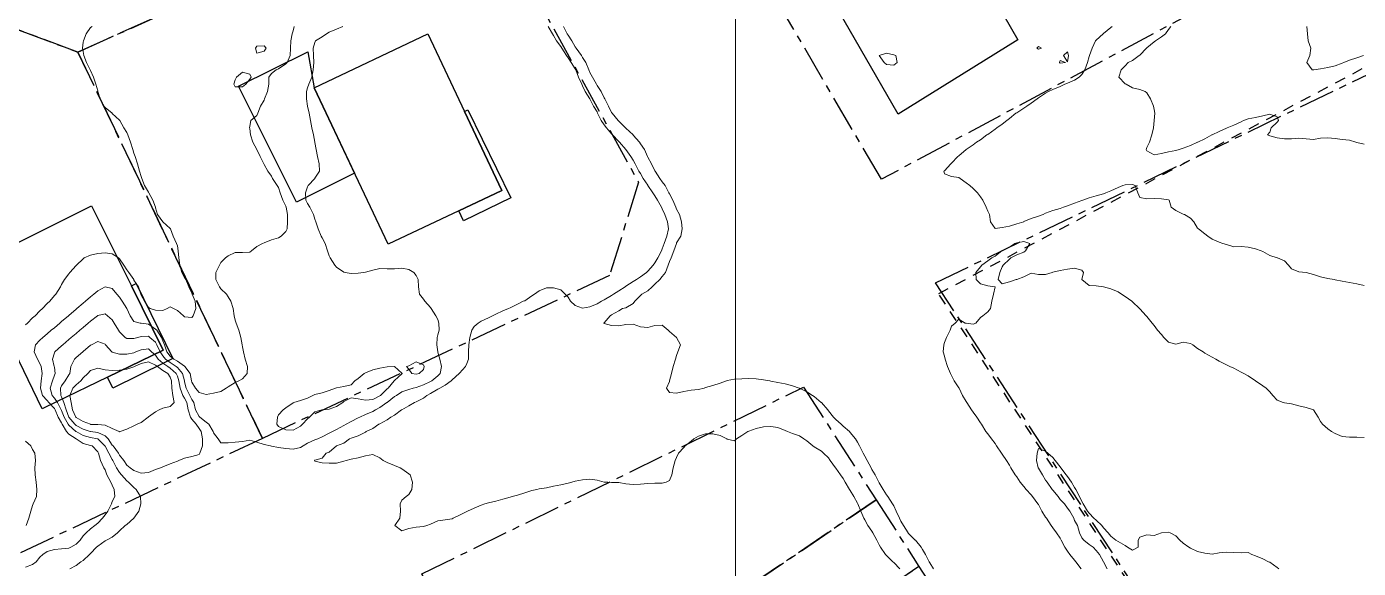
# Model space of a CAD drawing. Header units: centimetres. Extents: x 0 to 642158, y -847 to 649707.
# Drawn here: x 617417.8 to 617509.9, y 620945.3 to 620982.7 of the extents above; entities that cross this region are included whole.
import ezdxf

# ---------------------------------------------------------------- set-up
doc = ezdxf.new("R2010")
doc.units = ezdxf.units.CM
doc.header["$MEASUREMENT"] = 0
doc.linetypes.add('CENTERX2', pattern=[4, 2.5, -0.5, 0.5, -0.5])
doc.linetypes.add('JIS_02_0.7', pattern=[1.35, 0.75, -0.6])
for name, color, linetype, lineweight in [('MEV_grille', 254, 'Continuous', 9), ('WAL_parcellaire agricole', 7, 'JIS_02_0.7', 25), ('WAL_topographie 0.5', 253, 'Continuous', 20)]:
    doc.layers.add(name, color=color, linetype=linetype, lineweight=lineweight)
doc.layers.add('SPW_batiments', color=7, linetype='Continuous')
doc.layers.add('SPW_parcellaire cadastral', color=7, linetype='CENTERX2', lineweight=25, true_color=0xff0542)

# ---------------------------------------------------------------- blocks, each defined once
blk = doc.blocks.new('*U112')
at = {"layer": 'MEV_grille', "transparency": 33554687}
blk.add_lwpolyline([(0, 1825.476), (0, -1825.476)], dxfattribs=at)
blk = doc.blocks.new('*U113')
at = {"layer": 'MEV_grille', "color": 0, "linetype": 'ByBlock', "lineweight": -2, "transparency": 16777216}
blk.add_blockref('*U112', (2100, 0), dxfattribs=at)

msp = doc.modelspace()

# ---------------------------------------------------------------- linework, layer by layer
at = {"layer": 'SPW_batiments'}
for points in [[(617486.338, 620981.816), (617478.056, 620976.698), (617472.858, 620985.731), (617472.783, 620985.861), (617481.054, 620991.015), (617486.338, 620981.816)], [(617448.089, 620976.879), (617450.678, 620971.42), (617447.696, 620970.005), (617442.822, 620967.695), (617437.696, 620978.506), (617445.551, 620982.232), (617448.089, 620976.879)], [(617437.696, 620978.506), (617440.491, 620972.611), (617436.486, 620970.609), (617432.484, 620978.614), (617437.261, 620981.002), (617437.696, 620978.506)], [(617451.289, 620970.915), (617448.019, 620969.324), (617447.696, 620970.005), (617450.678, 620971.42), (617448.089, 620976.879), (617448.328, 620976.996), (617451.289, 620970.915)], [(617425.07, 620964.813), (617427.278, 620960.38), (617423.427, 620958.517), (617419.905, 620956.813), (617418.901, 620956.328), (617414.101, 620966.248), (617422.317, 620970.34), (617425.07, 620964.813)], [(617427.932, 620959.787), (617427.378, 620959.515), (617423.801, 620957.757), (617423.427, 620958.517), (617427.278, 620960.38), (617425.07, 620964.813), (617425.413, 620964.979), (617427.932, 620959.787)]]:
    msp.add_lwpolyline(points, dxfattribs=at)
at = {"layer": 'SPW_parcellaire cadastral'}
for points in [[(617779.335, 620865.112), (617770.644, 620841.831), (617609.563, 620765.114), (617530.476, 620889.801), (617510.399, 620919.604), (617480.638, 620965.028), (617603.182, 621024.128), (617779.335, 620865.112)], [(617421.377, 620980.981), (617394.651, 620990.937), (617439.666, 621011.076), (617448.468, 620993.104), (617421.377, 620980.981)], [(617509.795, 620989.801), (617476.902, 620972.183), (617469.915, 620984.131), (617472.838, 620985.916), (617481.554, 620991.18), (617485.154, 620993.398), (617502.091, 621004.016), (617509.795, 620989.801)], [(617421.377, 620980.981), (617448.468, 620993.104), (617460.117, 620971.983), (617458.113, 620965.535), (617434.122, 620954.279), (617421.377, 620980.981)], [(617421.377, 620980.981), (617434.122, 620954.279), (617416.046, 620945.72), (617394.651, 620990.937), (617421.377, 620980.981)], [(617476.538, 620950.025), (617468.06, 620944.263), (617450.229, 620932.944), (617445.143, 620944.903), (617471.522, 620957.824), (617476.538, 620950.025)], [(617479.493, 620945.43), (617460.44, 620932.438), (617453.012, 620927.377), (617450.229, 620932.944), (617468.06, 620944.263), (617476.538, 620950.025), (617479.493, 620945.43)], [(617445.143, 620944.903), (617450.229, 620932.944), (617453.012, 620927.377), (617460.44, 620932.438), (617479.493, 620945.43), (617546.487, 620840.855), (617454.845, 620780.014), (617404.956, 620754.186)]]:
    msp.add_lwpolyline(points, dxfattribs=at)
at = {"layer": 'WAL_parcellaire agricole'}
msp.add_lwpolyline([(617550.328, 620858.664), (617480.858, 620964.28), (617526.354, 620988.452), (617573.684, 621011.457), (617604.307, 621025.178), (617703.526, 620935.515), (617550.328, 620858.664)], dxfattribs=at)
at = {"layer": 'WAL_topographie 0.5'}
for points in [[(617436.327, 620982.75), (617436.25, 620982.437), (617436.182, 620982.25), (617436.081, 620981.75), (617436.075, 620981.25), (617436.051, 620980.75), (617435.827, 620980.25), (617435.75, 620980.173), (617435.25, 620979.818), (617435.083, 620979.75), (617434.75, 620979.508), (617434.576, 620979.25), (617434.567, 620978.75), (617434.468, 620978.25), (617434.28, 620977.75), (617434.25, 620977.658), (617433.992, 620977.25), (617433.82, 620976.75), (617433.75, 620976.592), (617433.317, 620976.25), (617433.25, 620975.85), (617433.231, 620975.75), (617433.25, 620975.688), (617433.309, 620975.25), (617433.476, 620974.75), (617433.75, 620974.25), (617433.75, 620974.25), (617433.962, 620973.75), (617434.224, 620973.25), (617434.25, 620973.212), (617434.495, 620972.75), (617434.75, 620972.393), (617434.819, 620972.25), (617435.152, 620971.75), (617435.25, 620971.625), (617435.364, 620971.25), (617435.533, 620970.75), (617435.75, 620970.333), (617435.776, 620970.25), (617435.85, 620969.75), (617435.87, 620969.25), (617435.836, 620968.75), (617435.75, 620968.583), (617435.417, 620968.25), (617435.25, 620968.15), (617434.75, 620967.989), (617434.25, 620967.792), (617434.139, 620967.75), (617433.75, 620967.531), (617433.375, 620967.25), (617433.25, 620967.143), (617432.75, 620967.118), (617432.25, 620967.119), (617431.75, 620966.89), (617431.575, 620966.75), (617431.25, 620966.425), (617431.155, 620966.25), (617430.902, 620965.75), (617430.908, 620965.25), (617431.153, 620964.75), (617431.25, 620964.619), (617431.637, 620964.25), (617431.75, 620964.067), (617431.944, 620963.75), (617432.097, 620963.25), (617432.183, 620962.75), (617432.25, 620962.448), (617432.309, 620962.25), (617432.494, 620961.75), (617432.637, 620961.25), (617432.733, 620960.75), (617432.75, 620960.602), (617432.829, 620960.25), (617432.934, 620959.75), (617433.089, 620959.25), (617433.083, 620958.75), (617432.75, 620958.396), (617432.5, 620958.25), (617432.25, 620958.147), (617431.75, 620957.831), (617431.627, 620957.75), (617431.25, 620957.51), (617430.75, 620957.392), (617430.25, 620957.308), (617429.75, 620957.451), (617429.503, 620957.75), (617429.25, 620958.153), (617429.231, 620958.25), (617429.14, 620958.75), (617428.775, 620959.25), (617428.75, 620959.27), (617428.25, 620959.619), (617428.015, 620959.75), (617427.75, 620959.964), (617427.531, 620960.25), (617427.359, 620960.75), (617427.25, 620961.02), (617427.153, 620961.25), (617426.823, 620961.75), (617426.75, 620961.827), (617426.25, 620962.167), (617425.75, 620962.239), (617425.675, 620962.25), (617425.25, 620962.366), (617424.979, 620962.75), (617424.75, 620963.25), (617424.75, 620963.25), (617424.445, 620963.75), (617424.25, 620964.034), (617424.077, 620964.25), (617423.75, 620964.625), (617423.25, 620964.75), (617422.75, 620964.475), (617422.485, 620964.25), (617422.25, 620964.05), (617421.897, 620963.75), (617421.75, 620963.624), (617421.305, 620963.25), (617421.25, 620963.203), (617420.75, 620962.777), (617420.718, 620962.75), (617420.25, 620962.35), (617420.132, 620962.25), (617419.75, 620961.925), (617419.54, 620961.75), (617419.25, 620961.506), (617418.95, 620961.25), (617418.75, 620961.073), (617418.44, 620960.75), (617418.36, 620960.25), (617418.59, 620959.75), (617418.75, 620959.45), (617418.844, 620959.25), (617418.915, 620958.75), (617418.834, 620958.25), (617418.783, 620957.75), (617418.942, 620957.25), (617419.25, 620956.893), (617419.37, 620956.75), (617419.75, 620956.35), (617419.808, 620956.25), (617420.021, 620955.75), (617420.25, 620955.346), (617420.296, 620955.25), (617420.579, 620954.75), (617420.75, 620954.558), (617421.25, 620954.251), (617421.251, 620954.25), (617421.75, 620953.918), (617422.25, 620953.794), (617422.37, 620953.75), (617422.75, 620953.34), (617422.792, 620953.25), (617422.948, 620952.75), (617423.178, 620952.25), (617423.25, 620952.11), (617423.38, 620951.75), (617423.658, 620951.25), (617423.75, 620951.053), (617423.888, 620950.75), (617423.924, 620950.25), (617423.75, 620949.908), (617423.7, 620949.75), (617423.434, 620949.25), (617423.25, 620948.981), (617423.079, 620948.75), (617422.75, 620948.424), (617422.546, 620948.25), (617422.25, 620948.027), (617421.949, 620947.75), (617421.75, 620947.531), (617421.522, 620947.25), (617421.25, 620946.957), (617420.892, 620946.75), (617420.75, 620946.696), (617420.25, 620946.643), (617419.75, 620946.587), (617419.25, 620946.467), (617418.952, 620946.25), (617418.75, 620946.066), (617418.49, 620945.75), (617418.25, 620945.556), (617417.75, 620945.37)], [(617422.363, 620982.75), (617422.25, 620982.677), (617421.939, 620982.25), (617421.76, 620981.75), (617421.75, 620981.659), (617421.7, 620981.25), (617421.75, 620981.013), (617421.787, 620980.75), (617421.961, 620980.25), (617422.225, 620979.75), (617422.25, 620979.706), (617422.462, 620979.25), (617422.612, 620978.75), (617422.75, 620978.306), (617422.765, 620978.25), (617422.926, 620977.75), (617423.175, 620977.25), (617423.25, 620977.156), (617423.737, 620976.75), (617423.75, 620976.739), (617424.25, 620976.274), (617424.268, 620976.25), (617424.56, 620975.75), (617424.75, 620975.429), (617424.832, 620975.25), (617425.004, 620974.75), (617425.163, 620974.25), (617425.25, 620973.991), (617425.339, 620973.75), (617425.488, 620973.25), (617425.623, 620972.75), (617425.75, 620972.389), (617425.789, 620972.25), (617425.989, 620971.75), (617426.25, 620971.29), (617426.273, 620971.25), (617426.546, 620970.75), (617426.743, 620970.25), (617426.75, 620970.222), (617426.883, 620969.75), (617427.25, 620969.25), (617427.25, 620969.25), (617427.75, 620968.795), (617427.775, 620968.75), (617427.969, 620968.25), (617428.19, 620967.75), (617428.25, 620967.583), (617428.306, 620967.25), (617428.359, 620966.75), (617428.409, 620966.25), (617428.552, 620965.75), (617428.75, 620965.393), (617428.829, 620965.25), (617429.043, 620964.75), (617429.25, 620964.325), (617429.283, 620964.25), (617429.482, 620963.75), (617429.526, 620963.25), (617429.331, 620962.75), (617429.25, 620962.625), (617428.75, 620962.689), (617428.672, 620962.75), (617428.25, 620963.125), (617427.985, 620963.25), (617427.75, 620963.358), (617427.54, 620963.25), (617427.25, 620963.109), (617426.75, 620963.131), (617426.366, 620963.25), (617426.25, 620963.318), (617425.981, 620963.75), (617425.75, 620964.186), (617425.732, 620964.25), (617425.564, 620964.75), (617425.25, 620965.217), (617425.231, 620965.25), (617424.894, 620965.75), (617424.75, 620965.932), (617424.56, 620966.25), (617424.25, 620966.69), (617424.177, 620966.75), (617423.75, 620967.026), (617423.25, 620967.1), (617422.75, 620967.065), (617422.25, 620966.935), (617421.803, 620966.75), (617421.75, 620966.697), (617421.278, 620966.25), (617421.25, 620966.217), (617420.813, 620965.75), (617420.75, 620965.659), (617420.45, 620965.25), (617420.25, 620964.917), (617420.167, 620964.75), (617419.856, 620964.25), (617419.75, 620964.144), (617419.43, 620963.75), (617419.25, 620963.595), (617418.935, 620963.25), (617418.75, 620963.092), (617418.425, 620962.75), (617418.25, 620962.6), (617417.89, 620962.25), (617417.75, 620962.134)], [(617439.69, 620982.75), (617439.25, 620982.566), (617438.75, 620982.353), (617438.551, 620982.25), (617438.25, 620982.039), (617437.803, 620981.75), (617437.75, 620981.651), (617437.638, 620981.25), (617437.658, 620980.75), (617437.677, 620980.25), (617437.644, 620979.75), (617437.535, 620979.25), (617437.331, 620978.75), (617437.25, 620978.5), (617437.173, 620978.25), (617437.168, 620977.75), (617437.25, 620977.25), (617437.25, 620977.25), (617437.356, 620976.75), (617437.454, 620976.25), (617437.546, 620975.75), (617437.646, 620975.25), (617437.745, 620974.75), (617437.75, 620974.722), (617437.841, 620974.25), (617437.937, 620973.75), (617438.052, 620973.25), (617438.069, 620972.75), (617437.75, 620972.257), (617437.746, 620972.25), (617437.297, 620971.75), (617437.25, 620971.67), (617437.098, 620971.25), (617437.137, 620970.75), (617437.25, 620970.518), (617437.396, 620970.25), (617437.647, 620969.75), (617437.75, 620969.43), (617437.82, 620969.25), (617437.982, 620968.75), (617438.196, 620968.25), (617438.25, 620968.137), (617438.459, 620967.75), (617438.622, 620967.25), (617438.75, 620966.891), (617438.815, 620966.75), (617439.12, 620966.25), (617439.25, 620966.102), (617439.75, 620965.77), (617439.846, 620965.75), (617440.25, 620965.679), (617440.75, 620965.706), (617441.105, 620965.75), (617441.25, 620965.774), (617441.75, 620965.914), (617442.25, 620966.012), (617442.75, 620966.004), (617443.25, 620966.005), (617443.75, 620966.039), (617444.25, 620965.94), (617444.589, 620965.75), (617444.75, 620965.543), (617444.888, 620965.25), (617444.915, 620964.75), (617444.991, 620964.25), (617445.25, 620963.893), (617445.341, 620963.75), (617445.75, 620963.328), (617445.798, 620963.25), (617446.107, 620962.75), (617446.25, 620962.488), (617446.322, 620962.25), (617446.334, 620961.75), (617446.25, 620961.423), (617446.203, 620961.25), (617446.174, 620960.75), (617446.248, 620960.25), (617446.25, 620960.244), (617446.38, 620959.75), (617446.51, 620959.25), (617446.402, 620958.75), (617446.25, 620958.609), (617445.83, 620958.25), (617445.75, 620958.202), (617445.25, 620957.97), (617444.75, 620957.796), (617444.553, 620957.75), (617444.25, 620957.66), (617443.75, 620957.491), (617443.385, 620957.25), (617443.25, 620957.163), (617442.75, 620956.767), (617442.729, 620956.75), (617442.25, 620956.413), (617441.936, 620956.25), (617441.75, 620956.143), (617441.25, 620955.933), (617440.862, 620955.75), (617440.75, 620955.694), (617440.25, 620955.454), (617439.912, 620955.25), (617439.75, 620955.164), (617439.25, 620954.897), (617438.974, 620954.75), (617438.75, 620954.639), (617438.25, 620954.384), (617437.956, 620954.25), (617437.75, 620954.171), (617437.25, 620953.938), (617436.948, 620953.75), (617436.75, 620953.641), (617436.25, 620953.537), (617435.75, 620953.584), (617435.25, 620953.65), (617434.75, 620953.734), (617434.686, 620953.75), (617434.25, 620953.851), (617433.75, 620954.022), (617433.25, 620954.152), (617432.75, 620954.051), (617432.25, 620954.01), (617431.75, 620953.962), (617431.25, 620953.966), (617431.07, 620954.25), (617430.75, 620954.66), (617430.719, 620954.75), (617430.431, 620955.25), (617430.25, 620955.392), (617429.803, 620955.75), (617429.75, 620955.796), (617429.506, 620956.25), (617429.38, 620956.75), (617429.25, 620956.963), (617429.107, 620957.25), (617428.851, 620957.75), (617428.75, 620958.188), (617428.739, 620958.25), (617428.604, 620958.75), (617428.25, 620959.166), (617428.156, 620959.25), (617427.75, 620959.512), (617427.424, 620959.75), (617427.25, 620959.977), (617427.06, 620960.25), (617426.842, 620960.75), (617426.75, 620960.921), (617426.356, 620961.25), (617426.25, 620961.331), (617425.75, 620961.312), (617425.511, 620961.25), (617425.25, 620961.175), (617424.75, 620961.189), (617424.634, 620961.25), (617424.25, 620961.63), (617424.175, 620961.75), (617423.887, 620962.25), (617423.75, 620962.464), (617423.429, 620962.75), (617423.25, 620962.891), (617422.75, 620962.768), (617422.728, 620962.75), (617422.25, 620962.383), (617422.096, 620962.25), (617421.75, 620961.95), (617421.515, 620961.75), (617421.25, 620961.525), (617420.92, 620961.25), (617420.75, 620961.108), (617420.328, 620960.75), (617420.25, 620960.683), (617419.777, 620960.25), (617419.75, 620960.188), (617419.63, 620959.75), (617419.745, 620959.25), (617419.75, 620959.2), (617419.795, 620958.75), (617419.75, 620958.637), (617419.622, 620958.25), (617419.462, 620957.75), (617419.593, 620957.25), (617419.75, 620957.065), (617419.956, 620956.75), (617420.223, 620956.25), (617420.25, 620956.194), (617420.421, 620955.75), (617420.699, 620955.25), (617420.75, 620955.179), (617421.238, 620954.75), (617421.25, 620954.741), (617421.75, 620954.477), (617422.25, 620954.347), (617422.726, 620954.25), (617422.75, 620954.242), (617423.248, 620953.75), (617423.25, 620953.747), (617423.515, 620953.25), (617423.75, 620952.808), (617423.784, 620952.75), (617424.034, 620952.25), (617424.25, 620951.915), (617424.382, 620951.75), (617424.75, 620951.353), (617424.876, 620951.25), (617425.25, 620950.879), (617425.403, 620950.75), (617425.706, 620950.25), (617425.73, 620949.75), (617425.576, 620949.25), (617425.25, 620948.759), (617425.24, 620948.75), (617424.75, 620948.326), (617424.654, 620948.25), (617424.25, 620947.884), (617424.11, 620947.75), (617423.75, 620947.442), (617423.364, 620947.25), (617423.25, 620947.186), (617422.75, 620946.823), (617422.671, 620946.75), (617422.25, 620946.315), (617422.186, 620946.25), (617421.75, 620945.845), (617421.574, 620945.75), (617421.25, 620945.484), (617420.821, 620945.25)], [(617453.881, 620982.75), (617454.168, 620982.25), (617454.25, 620982.12), (617454.457, 620981.75), (617454.75, 620981.354), (617454.819, 620981.25), (617455.146, 620980.75), (617455.25, 620980.591), (617455.458, 620980.25), (617455.75, 620979.82), (617455.786, 620979.75), (617455.979, 620979.25), (617456.194, 620978.75), (617456.25, 620978.647), (617456.441, 620978.25), (617456.75, 620977.757), (617456.754, 620977.75), (617457.017, 620977.25), (617457.25, 620976.837), (617457.288, 620976.75), (617457.53, 620976.25), (617457.75, 620975.955), (617457.899, 620975.75), (617458.25, 620975.321), (617458.312, 620975.25), (617458.75, 620974.809), (617458.812, 620974.75), (617459.239, 620974.25), (617459.25, 620974.236), (617459.587, 620973.75), (617459.75, 620973.509), (617459.88, 620973.25), (617460.145, 620972.75), (617460.25, 620972.593), (617460.439, 620972.25), (617460.75, 620971.779), (617460.768, 620971.75), (617461.102, 620971.25), (617461.25, 620971.037), (617461.423, 620970.75), (617461.695, 620970.25), (617461.75, 620970.14), (617461.924, 620969.75), (617462.114, 620969.25), (617462.188, 620968.75), (617462.072, 620968.25), (617461.888, 620967.75), (617461.75, 620967.367), (617461.702, 620967.25), (617461.46, 620966.75), (617461.25, 620966.411), (617461.123, 620966.25), (617460.75, 620965.832), (617460.657, 620965.75), (617460.25, 620965.432), (617459.969, 620965.25), (617459.75, 620965.109), (617459.25, 620964.791), (617459.188, 620964.75), (617458.75, 620964.479), (617458.398, 620964.25), (617458.25, 620964.159), (617457.75, 620963.848), (617457.562, 620963.75), (617457.25, 620963.579), (617456.75, 620963.377), (617456.25, 620963.283), (617455.75, 620963.464), (617455.425, 620963.75), (617455.25, 620964.029), (617455.037, 620964.25), (617454.75, 620964.533), (617454.25, 620964.693), (617453.75, 620964.679), (617453.25, 620964.481), (617452.921, 620964.25), (617452.75, 620964.124), (617452.25, 620963.792), (617452.156, 620963.75), (617451.75, 620963.555), (617451.25, 620963.301), (617451.138, 620963.25), (617450.75, 620963.083), (617450.25, 620962.862), (617450.037, 620962.75), (617449.75, 620962.612), (617449.25, 620962.387), (617449.03, 620962.25), (617448.75, 620962.016), (617448.593, 620961.75), (617448.47, 620961.25), (617448.392, 620960.75), (617448.369, 620960.25), (617448.368, 620959.75), (617448.25, 620959.445), (617448.172, 620959.25), (617447.75, 620958.791), (617447.725, 620958.75), (617447.25, 620958.32), (617447.175, 620958.25), (617446.75, 620957.945), (617446.376, 620957.75), (617446.25, 620957.67), (617445.75, 620957.382), (617445.487, 620957.25), (617445.25, 620957.065), (617444.75, 620956.8), (617444.629, 620956.75), (617444.25, 620956.529), (617443.75, 620956.252), (617443.747, 620956.25), (617443.25, 620955.885), (617443.004, 620955.75), (617442.75, 620955.564), (617442.25, 620955.284), (617442.18, 620955.25), (617441.75, 620954.951), (617441.299, 620954.75), (617441.25, 620954.709), (617440.75, 620954.455), (617440.25, 620954.292), (617440.151, 620954.25), (617439.75, 620953.951), (617439.25, 620953.758), (617439.235, 620953.75), (617438.75, 620953.327), (617438.543, 620953.25), (617438.25, 620952.917), (617437.75, 620952.763), (617437.724, 620952.75), (617437.75, 620952.702), (617438.25, 620952.59), (617438.75, 620952.561), (617439.25, 620952.566), (617439.75, 620952.706), (617439.904, 620952.75), (617440.25, 620952.842), (617440.75, 620952.924), (617441.25, 620953.059), (617441.75, 620953.173), (617442.25, 620952.923), (617442.475, 620952.75), (617442.75, 620952.605), (617443.25, 620952.401), (617443.635, 620952.25), (617443.75, 620952.175), (617444.25, 620951.829), (617444.338, 620951.75), (617444.5, 620951.25), (617444.456, 620950.75), (617444.25, 620950.4), (617444.062, 620950.25), (617443.75, 620950), (617443.636, 620949.75), (617443.669, 620949.25), (617443.617, 620948.75), (617443.279, 620948.25), (617443.75, 620947.886), (617444.25, 620948.056), (617444.75, 620948.132), (617445.25, 620948.182), (617445.5, 620948.25), (617445.75, 620948.347), (617446.25, 620948.573), (617446.75, 620948.644), (617447.25, 620948.718), (617447.319, 620948.75), (617447.75, 620948.962), (617448.25, 620949.222), (617448.304, 620949.25), (617448.75, 620949.453), (617449.25, 620949.669), (617449.505, 620949.75), (617449.75, 620949.826), (617450.25, 620949.93), (617450.75, 620950.081), (617451.25, 620950.218), (617451.375, 620950.25), (617451.75, 620950.348), (617452.25, 620950.515), (617452.75, 620950.68), (617453.095, 620950.75), (617453.25, 620950.78), (617453.75, 620950.862), (617454.25, 620950.97), (617454.75, 620951.075), (617455.25, 620951.189), (617455.509, 620951.25), (617455.75, 620951.314), (617456.25, 620951.422), (617456.75, 620951.466), (617457.25, 620951.384), (617457.75, 620951.26), (617458, 620951.25), (617458.25, 620951.234), (617458.75, 620951.231), (617459.25, 620951.13), (617459.75, 620951.079), (617460.25, 620951.102), (617460.75, 620951.165), (617461.25, 620951.19), (617461.75, 620951.176), (617462.028, 620951.25), (617462.25, 620951.355), (617462.424, 620951.75), (617462.518, 620952.25), (617462.646, 620952.75), (617462.75, 620952.962), (617462.888, 620953.25), (617463.25, 620953.635), (617463.339, 620953.75), (617463.75, 620954.092), (617463.936, 620954.25), (617464.25, 620954.432), (617464.75, 620954.585), (617465.25, 620954.592), (617465.75, 620954.484), (617466.228, 620954.25), (617466.25, 620954.222), (617466.75, 620954.107), (617466.88, 620954.25), (617467.25, 620954.486), (617467.663, 620954.75), (617467.75, 620954.781), (617468.25, 620954.958), (617468.75, 620955.081), (617469.25, 620955.093), (617469.75, 620955.017), (617470.25, 620954.816), (617470.417, 620954.75), (617470.75, 620954.603), (617471.25, 620954.45), (617471.542, 620954.25), (617471.75, 620954.115), (617472.159, 620953.75), (617472.25, 620953.698), (617472.75, 620953.386), (617472.902, 620953.25), (617473.25, 620952.925), (617473.367, 620952.75), (617473.733, 620952.25), (617473.75, 620952.227), (617474.071, 620951.75), (617474.25, 620951.493), (617474.396, 620951.25), (617474.701, 620950.75), (617474.75, 620950.669), (617474.994, 620950.25), (617475.25, 620949.802), (617475.277, 620949.75), (617475.486, 620949.25), (617475.694, 620948.75), (617475.75, 620948.647), (617475.959, 620948.25), (617476.25, 620947.855), (617476.314, 620947.75), (617476.586, 620947.25), (617476.75, 620946.922), (617476.831, 620946.75), (617477.189, 620946.25), (617477.25, 620946.185), (617477.685, 620945.75), (617477.75, 620945.689), (617478.185, 620945.25)], [(617454.927, 620982.75), (617455.19, 620982.25), (617455.25, 620982.146), (617455.501, 620981.75), (617455.75, 620981.344), (617455.817, 620981.25), (617456.165, 620980.75), (617456.25, 620980.608), (617456.474, 620980.25), (617456.672, 620979.75), (617456.75, 620979.563), (617456.932, 620979.25), (617457.202, 620978.75), (617457.25, 620978.661), (617457.529, 620978.25), (617457.75, 620977.811), (617457.788, 620977.75), (617458.042, 620977.25), (617458.25, 620976.809), (617458.293, 620976.75), (617458.713, 620976.25), (617458.75, 620976.206), (617459.213, 620975.75), (617459.25, 620975.716), (617459.746, 620975.25), (617459.75, 620975.246), (617460.177, 620974.75), (617460.25, 620974.645), (617460.529, 620974.25), (617460.736, 620973.75), (617460.75, 620973.717), (617461.011, 620973.25), (617461.25, 620972.761), (617461.258, 620972.75), (617461.6, 620972.25), (617461.75, 620972.009), (617461.966, 620971.75), (617462.219, 620971.25), (617462.25, 620971.178), (617462.478, 620970.75), (617462.698, 620970.25), (617462.75, 620970.129), (617462.952, 620969.75), (617463.089, 620969.25), (617463.128, 620968.75), (617463.031, 620968.25), (617462.75, 620967.783), (617462.736, 620967.75), (617462.557, 620967.25), (617462.366, 620966.75), (617462.25, 620966.494), (617462.174, 620966.25), (617461.988, 620965.75), (617461.75, 620965.457), (617461.584, 620965.25), (617461.25, 620964.925), (617461.053, 620964.75), (617460.75, 620964.483), (617460.357, 620964.25), (617460.25, 620964.146), (617459.859, 620963.75), (617459.75, 620963.605), (617459.25, 620963.304), (617459.007, 620963.25), (617458.75, 620963.101), (617458.25, 620962.812), (617458.146, 620962.75), (617457.75, 620962.267), (617457.714, 620962.25), (617457.75, 620962.21), (617458.25, 620962.079), (617458.75, 620962.056), (617459.25, 620962.157), (617459.75, 620962.161), (617460.25, 620961.977), (617460.75, 620961.932), (617461.25, 620962.083), (617461.75, 620962.104), (617462.175, 620961.75), (617462.25, 620961.662), (617462.75, 620961.25), (617462.75, 620961.25), (617463.015, 620960.75), (617462.841, 620960.25), (617462.75, 620960), (617462.673, 620959.75), (617462.5, 620959.25), (617462.396, 620958.75), (617462.267, 620958.25), (617462.25, 620958.208), (617462.046, 620957.75), (617462.25, 620957.445), (617462.75, 620957.392), (617463.25, 620957.51), (617463.75, 620957.598), (617464.25, 620957.666), (617464.647, 620957.75), (617464.75, 620957.786), (617465.25, 620957.938), (617465.75, 620958.085), (617466.198, 620958.25), (617466.25, 620958.272), (617466.75, 620958.377), (617467.25, 620958.402), (617467.75, 620958.412), (617468.25, 620958.396), (617468.75, 620958.334), (617469.202, 620958.25), (617469.25, 620958.242), (617469.75, 620958.149), (617470.25, 620958.051), (617470.75, 620957.914), (617471.228, 620957.75), (617471.25, 620957.742), (617471.75, 620957.483), (617472.14, 620957.25), (617472.25, 620957.179), (617472.746, 620956.75), (617472.75, 620956.746), (617473.191, 620956.25), (617473.25, 620956.185), (617473.592, 620955.75), (617473.75, 620955.59), (617474.112, 620955.25), (617474.25, 620955.131), (617474.694, 620954.75), (617474.75, 620954.69), (617475.11, 620954.25), (617475.25, 620954.005), (617475.393, 620953.75), (617475.64, 620953.25), (617475.75, 620953.036), (617475.908, 620952.75), (617476.185, 620952.25), (617476.25, 620952.128), (617476.46, 620951.75), (617476.725, 620951.25), (617476.75, 620951.206), (617477.031, 620950.75), (617477.25, 620950.383), (617477.347, 620950.25), (617477.663, 620949.75), (617477.75, 620949.603), (617477.931, 620949.25), (617478.153, 620948.75), (617478.25, 620948.543), (617478.424, 620948.25), (617478.739, 620947.75), (617478.75, 620947.735), (617479.235, 620947.25), (617479.25, 620947.232), (617479.658, 620946.75), (617479.75, 620946.598), (617479.937, 620946.25), (617480.2, 620945.75), (617480.25, 620945.668), (617480.505, 620945.25)], [(617492.841, 620982.75), (617492.75, 620982.671), (617492.25, 620982.266), (617492.231, 620982.25), (617491.75, 620981.806), (617491.706, 620981.75), (617491.458, 620981.25), (617491.278, 620980.75), (617491.25, 620980.682), (617491.139, 620980.25), (617490.966, 620979.75), (617490.75, 620979.436), (617490.573, 620979.25), (617490.25, 620979.035), (617489.75, 620978.821), (617489.581, 620978.75), (617489.25, 620978.59), (617488.75, 620978.386), (617488.446, 620978.25), (617488.25, 620978.139), (617487.75, 620977.819), (617487.654, 620977.75), (617487.25, 620977.458), (617486.958, 620977.25), (617486.75, 620977.093), (617486.25, 620976.789), (617486.196, 620976.75), (617485.75, 620976.388), (617485.578, 620976.25), (617485.25, 620976), (617484.876, 620975.75), (617484.75, 620975.642), (617484.25, 620975.293), (617484.187, 620975.25), (617483.75, 620974.922), (617483.464, 620974.75), (617483.25, 620974.575), (617482.756, 620974.25), (617482.75, 620974.243), (617482.25, 620973.809), (617482.173, 620973.75), (617481.75, 620973.304), (617481.69, 620973.25), (617481.25, 620972.774), (617481.21, 620972.75), (617481.25, 620972.562), (617481.75, 620972.388), (617482.25, 620972.301), (617482.333, 620972.25), (617482.75, 620971.947), (617483.01, 620971.75), (617483.25, 620971.55), (617483.54, 620971.25), (617483.75, 620970.979), (617483.899, 620970.75), (617484.139, 620970.25), (617484.25, 620969.984), (617484.363, 620969.75), (617484.45, 620969.25), (617484.75, 620968.794), (617485.25, 620968.858), (617485.75, 620968.938), (617486.25, 620969.096), (617486.737, 620969.25), (617486.75, 620969.257), (617487.25, 620969.486), (617487.75, 620969.643), (617488.076, 620969.75), (617488.25, 620969.834), (617488.75, 620970.028), (617489.25, 620970.168), (617489.492, 620970.25), (617489.75, 620970.356), (617490.25, 620970.539), (617490.75, 620970.718), (617490.829, 620970.75), (617491.25, 620970.912), (617491.75, 620971.042), (617492.25, 620971.175), (617492.418, 620971.25), (617492.75, 620971.384), (617493.25, 620971.61), (617493.585, 620971.75), (617493.75, 620971.809), (617494.25, 620971.815), (617494.43, 620971.75), (617494.63, 620971.25), (617494.75, 620970.933), (617495.25, 620970.83), (617495.75, 620970.85), (617496.25, 620970.837), (617496.75, 620970.769), (617496.79, 620970.75), (617496.929, 620970.25), (617497.25, 620970.019), (617497.75, 620969.785), (617497.846, 620969.75), (617498.25, 620969.506), (617498.479, 620969.25), (617498.75, 620968.817), (617498.819, 620968.75), (617499.25, 620968.421), (617499.467, 620968.25), (617499.75, 620968.043), (617500.25, 620967.85), (617500.5, 620967.75), (617500.75, 620967.675), (617501.25, 620967.526), (617501.75, 620967.53), (617502.25, 620967.494), (617502.75, 620967.372), (617503.15, 620967.25), (617503.25, 620967.202), (617503.75, 620966.908), (617504.25, 620966.758), (617504.276, 620966.75), (617504.75, 620966.541), (617505.041, 620966.25), (617505.25, 620966.007), (617505.75, 620965.799), (617506.25, 620965.75), (617506.25, 620965.75), (617506.75, 620965.604), (617507.25, 620965.445), (617507.75, 620965.32), (617508.188, 620965.25), (617508.25, 620965.238), (617508.75, 620965.136), (617509.25, 620965.05), (617509.75, 620964.964), (617510.25, 620964.842)], [(617496.902, 620982.75), (617496.75, 620982.533), (617496.521, 620982.25), (617496.25, 620982.04), (617495.83, 620981.75), (617495.75, 620981.683), (617495.25, 620981.283), (617495.217, 620981.25), (617494.75, 620980.771), (617494.722, 620980.75), (617494.25, 620980.387), (617493.961, 620980.25), (617493.75, 620980.037), (617493.471, 620979.75), (617493.311, 620979.25), (617493.75, 620978.776), (617493.809, 620978.75), (617494.25, 620978.5), (617494.75, 620978.384), (617495.117, 620978.25), (617495.25, 620978.159), (617495.487, 620977.75), (617495.706, 620977.25), (617495.75, 620977), (617495.794, 620976.75), (617495.75, 620976.25), (617495.75, 620976.25), (617495.699, 620975.75), (617495.591, 620975.25), (617495.433, 620974.75), (617495.25, 620974.393), (617495.187, 620974.25), (617495.25, 620974.159), (617495.75, 620973.866), (617496.25, 620973.958), (617496.75, 620974.091), (617497.25, 620974.186), (617497.474, 620974.25), (617497.75, 620974.343), (617498.25, 620974.523), (617498.75, 620974.743), (617498.762, 620974.75), (617499.25, 620974.993), (617499.728, 620975.25), (617499.75, 620975.262), (617500.25, 620975.5), (617500.75, 620975.725), (617500.798, 620975.75), (617501.25, 620975.938), (617501.75, 620976.167), (617501.933, 620976.25), (617502.25, 620976.369), (617502.75, 620976.459), (617503.25, 620976.57), (617503.75, 620976.688), (617504.25, 620976.508), (617504.351, 620976.25), (617504.25, 620976.145), (617503.845, 620975.75), (617503.75, 620975.446), (617503.589, 620975.25), (617503.75, 620975.189), (617504.25, 620975.056), (617504.75, 620974.976), (617505.25, 620974.988), (617505.75, 620975.031), (617506.25, 620974.987), (617506.75, 620974.939), (617507.25, 620975.028), (617507.75, 620975.05), (617508.25, 620974.997), (617508.75, 620974.944), (617509.25, 620974.886), (617509.679, 620974.75), (617509.75, 620974.733), (617510.25, 620974.608)], [(617506.298, 620982.75), (617506.344, 620982.25), (617506.401, 620981.75), (617506.564, 620981.25), (617506.512, 620980.75), (617506.306, 620980.25), (617506.667, 620979.75), (617506.75, 620979.747), (617506.783, 620979.75), (617507.25, 620979.826), (617507.75, 620979.907), (617508.25, 620980.034), (617508.75, 620980.208), (617508.855, 620980.25), (617509.25, 620980.431), (617509.75, 620980.591), (617510.217, 620980.75)], [(617434.25, 620981.033), (617434.385, 620981.25), (617434.25, 620981.421), (617433.75, 620981.386), (617433.647, 620981.25), (617433.75, 620980.897), (617434.25, 620981.033)], [(617487.75, 620981.185), (617487.956, 620981.25), (617487.75, 620981.357), (617487.646, 620981.25), (617487.75, 620981.185)], [(617478, 620980.25), (617477.75, 620980.068), (617477.25, 620980.119), (617477.092, 620980.25), (617476.75, 620980.75), (617476.75, 620980.75), (617476.75, 620980.75), (617477.25, 620980.902), (617477.75, 620980.788), (617477.893, 620980.75), (617478, 620980.25)], [(617489.625, 620980.25), (617489.25, 620980.202), (617489.211, 620980.25), (617489.25, 620980.39), (617489.625, 620980.25)], [(617489.829, 620980.75), (617489.75, 620980.303), (617489.488, 620980.75), (617489.75, 620980.989), (617489.829, 620980.75)], [(617432.75, 620978.58), (617432.985, 620978.75), (617433.25, 620979.096), (617433.353, 620979.25), (617433.25, 620979.45), (617432.75, 620979.592), (617432.331, 620979.25), (617432.25, 620979.058), (617432.155, 620978.75), (617432.25, 620978.576), (617432.75, 620978.58)], [(617490.711, 620945.25), (617490.34, 620945.75), (617490.25, 620945.859), (617489.923, 620946.25), (617489.75, 620946.483), (617489.569, 620946.75), (617489.312, 620947.25), (617489.25, 620947.369), (617488.99, 620947.75), (617488.75, 620948.089), (617488.622, 620948.25), (617488.298, 620948.75), (617488.25, 620948.829), (617487.997, 620949.25), (617487.75, 620949.699), (617487.717, 620949.75), (617487.351, 620950.25), (617487.25, 620950.371), (617486.906, 620950.75), (617486.75, 620950.949), (617486.494, 620951.25), (617486.25, 620951.611), (617486.142, 620951.75), (617485.84, 620952.25), (617485.75, 620952.415), (617485.536, 620952.75), (617485.25, 620953.192), (617485.205, 620953.25), (617484.853, 620953.75), (617484.75, 620953.914), (617484.519, 620954.25), (617484.25, 620954.595), (617484.12, 620954.75), (617483.815, 620955.25), (617483.75, 620955.347), (617483.485, 620955.75), (617483.25, 620956.093), (617483.132, 620956.25), (617482.803, 620956.75), (617482.75, 620956.836), (617482.505, 620957.25), (617482.263, 620957.75), (617482.25, 620957.771), (617481.935, 620958.25), (617481.75, 620958.623), (617481.684, 620958.75), (617481.477, 620959.25), (617481.299, 620959.75), (617481.25, 620959.962), (617481.177, 620960.25), (617481.205, 620960.75), (617481.25, 620960.913), (617481.398, 620961.25), (617481.65, 620961.75), (617481.75, 620962.031), (617481.991, 620962.25), (617482.25, 620962.509), (617482.691, 620962.25), (617482.75, 620962.238), (617483.25, 620962.167), (617483.432, 620962.25), (617483.75, 620962.639), (617483.908, 620962.75), (617484.25, 620963.021), (617484.433, 620963.25), (617484.539, 620963.75), (617484.655, 620964.25), (617484.75, 620964.75), (617484.25, 620964.828), (617483.75, 620964.948), (617483.454, 620965.25), (617483.434, 620965.75), (617483.75, 620966.131), (617483.85, 620966.25), (617484.25, 620966.55), (617484.528, 620966.75), (617484.75, 620966.866), (617485.232, 620967.25), (617485.25, 620967.259), (617485.75, 620967.486), (617486.115, 620967.75), (617486.25, 620967.793), (617486.75, 620967.874), (617487.146, 620967.75), (617486.854, 620967.25), (617486.75, 620967.147), (617486.25, 620966.975), (617485.833, 620966.75), (617485.75, 620966.654), (617485.318, 620966.25), (617485.25, 620966.125), (617485.077, 620965.75), (617484.964, 620965.25), (617485.25, 620964.964), (617485.75, 620965.107), (617486.212, 620965.25), (617486.25, 620965.265), (617486.75, 620965.446), (617487.25, 620965.706), (617487.75, 620965.601), (617488.25, 620965.615), (617488.697, 620965.75), (617488.75, 620965.77), (617489.25, 620965.892), (617489.75, 620965.965), (617490.25, 620966.051), (617490.75, 620965.895), (617490.864, 620965.75), (617490.759, 620965.25), (617491.25, 620964.844), (617491.75, 620964.824), (617492.25, 620964.75), (617492.25, 620964.75), (617492.75, 620964.616), (617493.25, 620964.414), (617493.5, 620964.25), (617493.75, 620964.083), (617494.215, 620963.75), (617494.25, 620963.706), (617494.734, 620963.25), (617494.75, 620963.236), (617495.187, 620962.75), (617495.25, 620962.693), (617495.605, 620962.25), (617495.75, 620962.076), (617495.974, 620961.75), (617496.25, 620961.461), (617496.423, 620961.25), (617496.75, 620960.931), (617497.25, 620960.786), (617497.75, 620960.932), (617498.25, 620960.839), (617498.413, 620960.75), (617498.75, 620960.488), (617499.145, 620960.25), (617499.25, 620960.177), (617499.75, 620959.882), (617500, 620959.75), (617500.25, 620959.618), (617500.75, 620959.354), (617500.988, 620959.25), (617501.25, 620959.119), (617501.75, 620958.847), (617501.956, 620958.75), (617502.25, 620958.611), (617502.75, 620958.25), (617502.75, 620958.25), (617503.25, 620957.91), (617503.485, 620957.75), (617503.75, 620957.493), (617503.948, 620957.25), (617504.25, 620956.925), (617504.662, 620956.75), (617504.75, 620956.722), (617505.25, 620956.659), (617505.75, 620956.522), (617506.25, 620956.421), (617506.75, 620956.25), (617506.75, 620956.25), (617507.079, 620955.75), (617507.25, 620955.432), (617507.383, 620955.25), (617507.75, 620954.944), (617508.009, 620954.75), (617508.25, 620954.615), (617508.75, 620954.414), (617509.25, 620954.364), (617509.75, 620954.369), (617510.25, 620954.336)], [(617426.75, 620952.116), (617427.083, 620952.25), (617427.25, 620952.318), (617427.75, 620952.521), (617428.25, 620952.712), (617428.362, 620952.75), (617428.75, 620952.899), (617429.25, 620953.031), (617429.75, 620953.161), (617429.812, 620953.25), (617429.989, 620953.75), (617429.99, 620954.25), (617429.894, 620954.75), (617429.75, 620954.97), (617429.546, 620955.25), (617429.25, 620955.598), (617429.153, 620955.75), (617429.005, 620956.25), (617428.905, 620956.75), (617428.75, 620957.054), (617428.634, 620957.25), (617428.436, 620957.75), (617428.356, 620958.25), (617428.25, 620958.572), (617428.172, 620958.75), (617427.75, 620959.13), (617427.587, 620959.25), (617427.25, 620959.48), (617426.927, 620959.75), (617426.75, 620960.019), (617426.466, 620960.25), (617426.25, 620960.458), (617425.75, 620960.395), (617425.388, 620960.25), (617425.25, 620960.193), (617424.75, 620960.098), (617424.25, 620960.09), (617423.75, 620960.234), (617423.728, 620960.25), (617423.277, 620960.75), (617423.25, 620960.786), (617422.75, 620960.98), (617422.321, 620960.75), (617422.25, 620960.714), (617421.75, 620960.283), (617421.711, 620960.25), (617421.25, 620959.857), (617421.133, 620959.75), (617420.895, 620959.25), (617420.813, 620958.75), (617420.75, 620958.665), (617420.494, 620958.25), (617420.25, 620957.9), (617420.168, 620957.75), (617420.191, 620957.25), (617420.25, 620957.147), (617420.413, 620956.75), (617420.565, 620956.25), (617420.749, 620955.75), (617420.75, 620955.748), (617421.156, 620955.25), (617421.25, 620955.164), (617421.75, 620954.908), (617422.225, 620954.75), (617422.25, 620954.743), (617422.75, 620954.672), (617423.25, 620954.444), (617423.457, 620954.25), (617423.75, 620953.815), (617423.81, 620953.75), (617424.181, 620953.25), (617424.25, 620953.126), (617424.547, 620952.75), (617424.75, 620952.435), (617424.986, 620952.25), (617425.25, 620952.047), (617425.75, 620951.877), (617426.25, 620951.907), (617426.75, 620952.116)], [(617424.25, 620954.74), (617424.294, 620954.75), (617424.75, 620954.919), (617425.25, 620955.147), (617425.477, 620955.25), (617425.75, 620955.379), (617426.243, 620955.75), (617426.25, 620955.755), (617426.75, 620956.101), (617426.992, 620956.25), (617427.25, 620956.372), (617427.75, 620956.479), (617428.036, 620956.75), (617427.948, 620957.25), (617427.877, 620957.75), (617427.844, 620958.25), (617427.75, 620958.5), (617427.594, 620958.75), (617427.25, 620958.975), (617426.868, 620959.25), (617426.75, 620959.339), (617426.25, 620959.564), (617425.75, 620959.442), (617425.288, 620959.25), (617425.25, 620959.231), (617424.75, 620959.07), (617424.25, 620958.994), (617423.75, 620958.964), (617423.25, 620959.015), (617422.75, 620959.122), (617422.25, 620958.962), (617422.053, 620958.75), (617421.75, 620958.466), (617421.572, 620958.25), (617421.25, 620957.977), (617421.027, 620957.75), (617420.83, 620957.25), (617420.9, 620956.75), (617421.009, 620956.25), (617421.227, 620955.75), (617421.25, 620955.722), (617421.75, 620955.438), (617422.237, 620955.25), (617422.25, 620955.247), (617422.75, 620955.225), (617423.25, 620955.178), (617423.75, 620954.962), (617424.234, 620954.75), (617424.25, 620954.74)], [(617436.902, 620955.25), (617436.75, 620955.127), (617436.25, 620954.837), (617435.75, 620954.861), (617435.25, 620955.09), (617435.12, 620955.25), (617435.169, 620955.75), (617435.25, 620955.908), (617435.555, 620956.25), (617435.75, 620956.382), (617436.25, 620956.73), (617436.291, 620956.75), (617436.75, 620956.898), (617437.25, 620957.047), (617437.608, 620957.25), (617437.75, 620957.305), (617438.25, 620957.426), (617438.75, 620957.591), (617439.168, 620957.75), (617439.25, 620957.774), (617439.75, 620957.856), (617440.25, 620957.982), (617440.515, 620958.25), (617440.75, 620958.406), (617441.169, 620958.75), (617441.25, 620958.799), (617441.75, 620959.014), (617442.25, 620959.134), (617442.75, 620959.224), (617443.25, 620959.237), (617443.75, 620958.79), (617443.8, 620958.75), (617443.75, 620958.746), (617443.25, 620958.267), (617443.242, 620958.25), (617442.808, 620957.75), (617442.75, 620957.695), (617442.285, 620957.25), (617442.25, 620957.223), (617441.75, 620956.972), (617441.25, 620956.914), (617440.75, 620957.007), (617440.25, 620957.083), (617439.75, 620956.82), (617439.691, 620956.75), (617439.25, 620956.485), (617438.75, 620956.298), (617438.25, 620956.256), (617438.232, 620956.25), (617437.75, 620956.12), (617437.373, 620955.75), (617437.25, 620955.636), (617436.902, 620955.25)], [(617444.955, 620958.75), (617444.75, 620958.717), (617444.459, 620958.75), (617444.25, 620959.05), (617444.079, 620959.25), (617444.25, 620959.295), (617444.75, 620959.576), (617445.25, 620959.351), (617445.298, 620959.25), (617445.25, 620959.036), (617444.955, 620958.75)], [(617417.75, 620954.075), (617418.121, 620953.75), (617418.25, 620953.513), (617418.406, 620953.25), (617418.447, 620952.75), (617418.403, 620952.25), (617418.419, 620951.75), (617418.49, 620951.25), (617418.549, 620950.75), (617418.526, 620950.25), (617418.297, 620949.75), (617418.25, 620949.641), (617418.132, 620949.25), (617417.996, 620948.75), (617417.799, 620948.25)], [(617492.496, 620945.25), (617492.25, 620945.738), (617492.244, 620945.75), (617491.979, 620946.25), (617491.75, 620946.515), (617491.538, 620946.75), (617491.25, 620946.945), (617490.883, 620947.25), (617490.75, 620947.41), (617490.586, 620947.75), (617490.462, 620948.25), (617490.25, 620948.606), (617490.188, 620948.75), (617489.923, 620949.25), (617489.75, 620949.443), (617489.548, 620949.75), (617489.25, 620950.059), (617489.117, 620950.25), (617488.75, 620950.686), (617488.705, 620950.75), (617488.352, 620951.25), (617488.25, 620951.381), (617488.038, 620951.75), (617487.75, 620952.213), (617487.731, 620952.25), (617487.623, 620952.75), (617487.655, 620953.25), (617487.75, 620953.583), (617488.25, 620953.385), (617488.397, 620953.25), (617488.75, 620952.95), (617488.898, 620952.75), (617489.25, 620952.318), (617489.303, 620952.25), (617489.664, 620951.75), (617489.75, 620951.633), (617490.04, 620951.25), (617490.25, 620950.889), (617490.343, 620950.75), (617490.594, 620950.25), (617490.75, 620949.905), (617490.835, 620949.75), (617491.138, 620949.25), (617491.25, 620949.109), (617491.583, 620948.75), (617491.75, 620948.62), (617492.127, 620948.25), (617492.25, 620948.083), (617492.575, 620947.75), (617492.75, 620947.509), (617493.107, 620947.25), (617493.25, 620947.143), (617493.75, 620946.875), (617493.9, 620946.75), (617494.25, 620946.555), (617494.639, 620946.75), (617494.65, 620947.25), (617494.75, 620947.438), (617495.25, 620947.598), (617495.75, 620947.565), (617496.25, 620947.75), (617496.25, 620947.75), (617496.75, 620947.791), (617496.865, 620947.75), (617497.25, 620947.533), (617497.521, 620947.25), (617497.75, 620947.038), (617498.145, 620946.75), (617498.25, 620946.694), (617498.75, 620946.456), (617499.25, 620946.331), (617499.75, 620946.281), (617500.25, 620946.359), (617500.75, 620946.417), (617501.25, 620946.391), (617501.75, 620946.368), (617502.25, 620946.393), (617502.5, 620946.25), (617502.75, 620946.159), (617503.25, 620945.944), (617503.65, 620945.75), (617503.75, 620945.712), (617504.25, 620945.353), (617504.353, 620945.25)]]:
    msp.add_lwpolyline(points, dxfattribs=at)

# ---------------------------------------------------------------- block references
at = {"layer": 'MEV_grille', "transparency": 33554687}
msp.add_blockref('*U113', (615366.814, 620593.644), dxfattribs=at)

doc.saveas('drawing.dxf')
